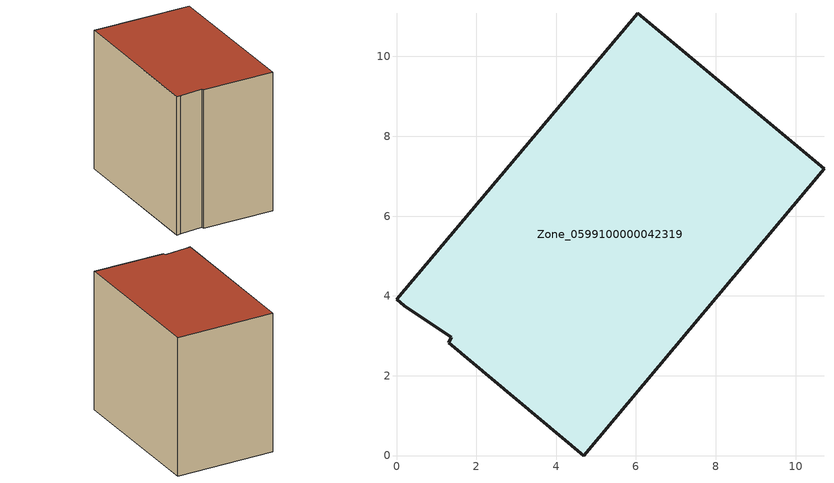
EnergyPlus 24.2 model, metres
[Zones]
Zone_0599100000042319
 floor ground (C_G): 1.37,2.96 0.19,3.76 0,3.92 6.04,11.08 10.71,7.19 4.69,0 1.31,2.83 z0
 wall outside (C_F): 0.19,3.76 1.37,2.96 1.31,2.83 4.69,0 10.71,7.19 6.04,11.08 0,3.92 0.19,3.76 z0:8.56
 roof outside (C_R): 1.37,2.96 1.31,2.83 4.69,0 10.71,7.19 6.04,11.08 0,3.92 0.19,3.76 z8.56
[BUILDING]
Pand.0599100000042319: North Axis=0; Terrain=City; Loads Convergence Tolerance Value=0.04; Temperature Convergence Tolerance Value=0.4; Solar Distribution=FullExterior; Maximum Number of Warmup Days=25; Minimum Number of Warmup Days=1
[Site:Location]
Rotterdam.The.Hague.AP_ZH_NLD Design_Conditions: Latitude=51.96; Longitude=4.45; Time Zone=1; Elevation=-4.5
[SITE:GROUNDTEMPERATURE:BUILDINGSURFACE]
18, 18, 18, 18, 18, 18, 18, 18, 18, 18, 18, 18
[MATERIAL] Thermal Absorptance=0.9; Solar Absorptance=0.7; Visible Absorptance=0.7
Name | Roughness | Thickness | Conductivity | Density | Specific Heat
G.TI.1946-1964 | MediumSmooth | 0.15 | 1 | 540 | 1210
F.TI.1946-1964 | Rough | 0.3 | 0.857143 | 1920 | 840
R.TI.1946-1964 | MediumRough | 0.2 | 0.277778 | 1500 | 1000
[CONSTRUCTION]
C_G: G.TI.1946-1964
C_F: F.TI.1946-1964
C_R: R.TI.1946-1964
[ZONE]
Zone_0599100000042319: Type=1; Multiplier=1; Ceiling Height=Autocalculate; Volume=Autocalculate; Floor Area=autocalculate; Part of Total Floor Area=Yes
[ZONEINFILTRATION:DESIGNFLOWRATE]
Infil_Zone_0599100000042319: Zone or ZoneList or Space or SpaceList=Zone_0599100000042319; Schedule=AlwaysOn; Design Flow Rate Calculation Method=Flow/Area; Flow Rate per Floor Area=0.003; Constant Term Coefficient=1; Temperature Term Coefficient=0; Velocity Term Coefficient=0; Velocity Squared Term Coefficient=0
[HVACTEMPLATE:ZONE:IDEALLOADSAIRSYSTEM]
Zone_0599100000042319: Maximum Heating Supply Air Temperature=50; Minimum Cooling Supply Air Temperature=13; Maximum Heating Supply Air Humidity Ratio=0.0156; Minimum Cooling Supply Air Humidity Ratio=0.0077; Heating Limit=NoLimit; Cooling Limit=NoLimit; Dehumidification Control Type=ConstantSensibleHeatRatio; Cooling Sensible Heat Ratio=0.7; Dehumidification Setpoint=60; Humidification Control Type=None; Humidification Setpoint=30; Outdoor Air Method=None; Outdoor Air Flow Rate per Person=0.00944; Outdoor Air Flow Rate per Zone Floor Area=0; Outdoor Air Flow Rate per Zone=0; Demand Controlled Ventilation Type=None; Outdoor Air Economizer Type=NoEconomizer; Heat Recovery Type=None; Sensible Heat Recovery Effectiveness=0.7; Latent Heat Recovery Effectiveness=0.65
[ZONECONTROL:THERMOSTAT]
ThermostatControl_Zone_0599100000042319: Zone or ZoneList=Zone_0599100000042319; Control Type Schedule=DualSetpointControlType; Control 1=Thermostat_Zone_0599100000042319; Temperature Difference Between Cutout And Setpoint=0
[THERMOSTATSETPOINT:DUALSETPOINT]
Thermostat_Zone_0599100000042319: Heating Setpoint Temperature Schedule=HeatingSetpoint_Zone_0599100000042319; Cooling Setpoint Temperature Schedule=CoolingSetpoint_Zone_0599100000042319
[SCHEDULE:COMPACT]
HeatingSetpoint_Zone_0599100000042319: Through: 12/31, For: AllDays, Until: 24:00, 21
CoolingSetpoint_Zone_0599100000042319: Through: 12/31, For: AllDays, Until: 24:00, 24
DualSetpointControlType: Through: 12/31, For: AllDays, Until: 24:00, 4
AlwaysOn: Through: 12/31, For: AllDays, Until: 24:00, 1
